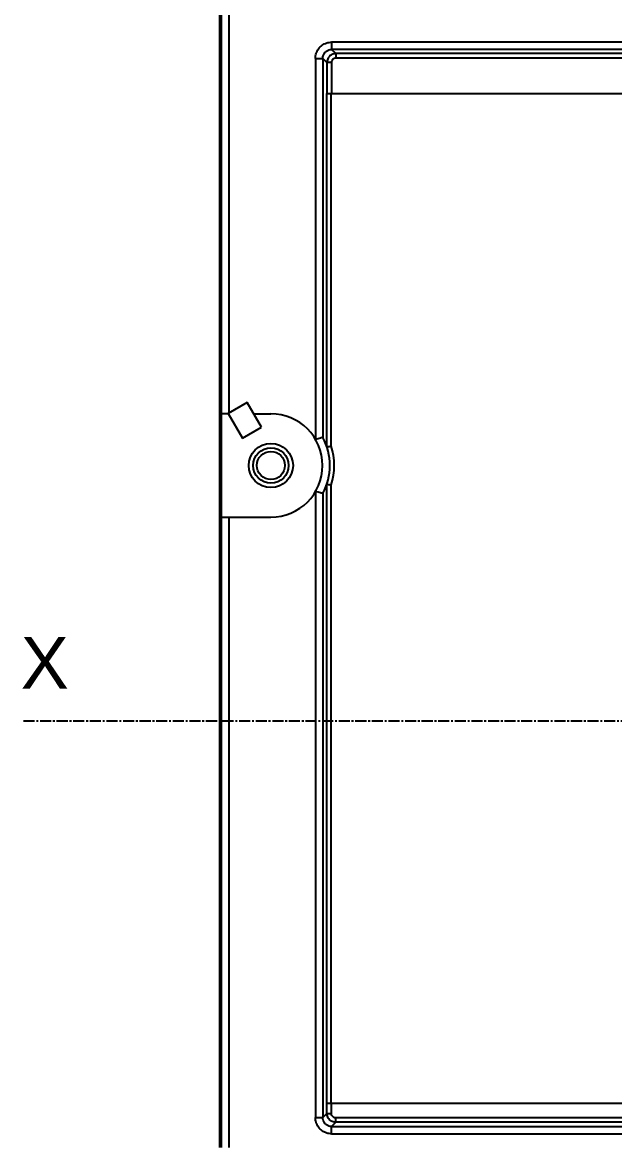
# Model space of a CAD drawing. Extents: x 0 to 148, y 0 to 208.
# Drawn here: x 0.1 to 40.3, y 74.4 to 150.2 of the extents above; entities that cross this region are included whole.
import ezdxf

# ---------------------------------------------------------------- set-up
doc = ezdxf.new("R2010")
doc.units = 0
doc.linetypes.add('AXES2', pattern=[1.125, 0.75, -0.125, 0.125, -0.125])
doc.layers.add('AXE', color=80, linetype='AXES2')

# ---------------------------------------------------------------- blocks, each defined once
blk = doc.blocks.new('dgjhfdjhfjkkhg')
for p, q in [((8591.133, -2534.354), (8591.133, -2447.454)), ((8591.236, -2534.354), (8591.236, -2448.155)), ((8591.736, -2453.554), (8591.736, -2484.603)), ((8688.263, -2459.475), (8598.705, -2459.475)), ((8597.607, -2460.574), (8598.107, -2460.574)), ((8597.607, -2460.577), (8597.607, -2486.387)), ((8598.107, -2460.574), (8598.107, -2486.256)), ((8598.388, -2460.855), (8598.107, -2460.574)), ((8598.987, -2460.255), (8598.706, -2459.974)), ((8688.265, -2459.974), (8598.706, -2459.974)), ((8687.984, -2460.555), (8598.984, -2460.555)), ((8687.984, -2460.255), (8598.987, -2460.255)), ((8598.388, -2460.855), (8598.389, -2462.954)), ((8598.687, -2460.855), (8598.388, -2460.855)), ((8598.687, -2460.855), (8598.687, -2462.954)), ((8598.379, -2486.884), (8598.379, -2462.954)), ((8598.379, -2462.954), (8598.389, -2462.954)), ((8598.404, -2462.954), (8688.265, -2462.954)), ((8598.679, -2486.835), (8598.679, -2462.954)), ((8592.985, -2483.881), (8591.686, -2484.631)), ((8593.95, -2485.553), (8592.985, -2483.881)), ((8591.699, -2484.654), (8591.236, -2484.654)), ((8591.686, -2484.631), (8592.651, -2486.303)), ((8593.431, -2484.654), (8594.586, -2484.654)), ((8592.651, -2486.303), (8593.95, -2485.553)), ((8598.107, -2486.257), (8598.108, -2486.257)), ((8597.607, -2489.92), (8597.607, -2532.331)), ((8598.107, -2490.05), (8598.108, -2490.05)), ((8598.107, -2490.051), (8598.107, -2532.333)), ((8598.379, -2531.354), (8598.379, -2489.423)), ((8598.679, -2531.354), (8598.679, -2489.472)), ((8591.236, -2491.654), (8594.586, -2491.654)), ((8591.736, -2491.654), (8591.736, -2534.354)), ((8598.379, -2531.354), (8598.389, -2531.354)), ((8598.388, -2532.052), (8598.389, -2531.354)), ((8598.404, -2531.354), (8629.686, -2531.354)), ((8598.687, -2532.052), (8598.687, -2531.354)), ((8597.607, -2532.333), (8598.107, -2532.333)), ((8598.107, -2532.333), (8598.388, -2532.052)), ((8598.388, -2532.052), (8598.687, -2532.052)), ((8598.987, -2532.652), (8598.987, -2532.352)), ((8635.942, -2532.352), (8598.987, -2532.352)), ((8598.706, -2532.933), (8598.987, -2532.652)), ((8598.706, -2532.933), (8688.265, -2532.933)), ((8636.067, -2532.652), (8598.987, -2532.652)), ((8598.706, -2533.432), (8688.265, -2533.432))]:
    blk.add_line(p, q)
for points in [[(8598.107, -2486.256), (8598.107, -2486.256), (8598.107, -2486.257), (8598.107, -2486.257)], [(8598.107, -2490.051), (8598.107, -2490.051), (8598.107, -2490.051), (8598.107, -2490.05)]]:
    blk.add_lwpolyline(points)
for radius in [1.5, 1.2, 0.95]:
    blk.add_circle((8594.586, -2488.154), radius)
for radius, start, end in [(3.5, 270, 90), (4, 331.69761, 28.30239), (4.3, 342.13881, 17.86127)]:
    blk.add_arc((8594.586, -2488.154), radius, start, end)
for points, knots in [([(8597.607, -2460.577), (8597.607, -2460.463), (8597.642, -2460.232), (8597.8, -2459.919), (8598.049, -2459.67), (8598.362, -2459.511), (8598.592, -2459.475), (8598.705, -2459.475)], [0, 0, 0, 0, 0.340742, 0.686875, 1.034783, 1.380989, 1.721208, 1.721208, 1.721208, 1.721208]), ([(8598.703, -2459.475), (8598.703, -2459.537), (8598.704, -2459.652), (8598.704, -2459.804), (8598.706, -2459.908), (8598.705, -2459.96), (8598.706, -2459.974)], [0, 0, 0, 0, 0.1862956, 0.3457623, 0.4554383, 0.4995353, 0.4995353, 0.4995353, 0.4995353]), ([(8598.107, -2460.574), (8598.107, -2460.512), (8598.126, -2460.387), (8598.212, -2460.216), (8598.348, -2460.08), (8598.519, -2459.994), (8598.644, -2459.974), (8598.706, -2459.974)], [0, 0, 0, 0, 0.1850432, 0.3743131, 0.564405, 0.7535797, 0.9383184, 0.9383184, 0.9383184, 0.9383184]), ([(8598.987, -2460.255), (8598.944, -2460.255), (8598.855, -2460.265), (8598.725, -2460.31), (8598.606, -2460.385), (8598.507, -2460.486), (8598.437, -2460.605), (8598.396, -2460.73), (8598.388, -2460.814), (8598.388, -2460.855)], [0, 0, 0, 0, 0.1294934, 0.266502, 0.4073563, 0.5485836, 0.6867646, 0.818265, 0.9393523, 0.9393523, 0.9393523, 0.9393523]), ([(8598.984, -2460.555), (8598.962, -2460.555), (8598.918, -2460.561), (8598.854, -2460.583), (8598.795, -2460.621), (8598.746, -2460.672), (8598.711, -2460.731), (8598.692, -2460.793), (8598.687, -2460.835), (8598.687, -2460.855)], [0, 0, 0, 0, 0.0642759, 0.1323939, 0.2022744, 0.2723046, 0.3408869, 0.4062541, 0.466592, 0.466592, 0.466592, 0.466592]), ([(8598.987, -2460.255), (8598.987, -2460.264), (8598.987, -2460.295), (8598.987, -2460.357), (8598.988, -2460.449), (8598.985, -2460.518), (8598.984, -2460.555)], [0, 0, 0, 0, 0.0264935, 0.0921096, 0.1876618, 0.2997525, 0.2997525, 0.2997525, 0.2997525]), ([(8598.107, -2486.256), (8598.091, -2486.26), (8598.039, -2486.273), (8597.933, -2486.3), (8597.782, -2486.34), (8597.668, -2486.37), (8597.607, -2486.387)], [0, 0, 0, 0, 0.0469811, 0.1622253, 0.3268584, 0.5162976, 0.5162976, 0.5162976, 0.5162976]), ([(8598.379, -2486.884), (8598.383, -2486.898), (8598.455, -2486.852), (8598.537, -2486.867), (8598.629, -2486.843), (8598.679, -2486.835)], [0, 0, 0, 0, 0.0438088, 0.1535053, 0.3036816, 0.3036816, 0.3036816, 0.3036816]), ([(8598.107, -2490.051), (8598.091, -2490.047), (8598.039, -2490.034), (8597.933, -2490.007), (8597.782, -2489.967), (8597.668, -2489.937), (8597.607, -2489.92)], [0, 0, 0, 0, 0.0469811, 0.1622253, 0.3268584, 0.5162976, 0.5162976, 0.5162976, 0.5162976]), ([(8598.379, -2489.423), (8598.383, -2489.41), (8598.456, -2489.456), (8598.538, -2489.44), (8598.63, -2489.465), (8598.679, -2489.472)], [0, 0, 0, 0, 0.0427014, 0.1553675, 0.3036818, 0.3036818, 0.3036818, 0.3036818]), ([(8598.706, -2533.432), (8598.593, -2533.432), (8598.362, -2533.396), (8598.05, -2533.238), (8597.8, -2532.988), (8597.642, -2532.675), (8597.607, -2532.444), (8597.607, -2532.331)], [0, 0, 0, 0, 0.340331, 0.686692, 1.034762, 1.381062, 1.721964, 1.721964, 1.721964, 1.721964]), ([(8598.706, -2532.933), (8598.644, -2532.933), (8598.519, -2532.914), (8598.348, -2532.828), (8598.212, -2532.691), (8598.126, -2532.521), (8598.107, -2532.395), (8598.107, -2532.333)], [0, 0, 0, 0, 0.1847388, 0.3739134, 0.5640053, 0.7532752, 0.9383184, 0.9383184, 0.9383184, 0.9383184]), ([(8598.987, -2532.652), (8598.946, -2532.652), (8598.86, -2532.643), (8598.734, -2532.601), (8598.614, -2532.529), (8598.513, -2532.428), (8598.44, -2532.309), (8598.397, -2532.181), (8598.388, -2532.094), (8598.388, -2532.052)], [0, 0, 0, 0, 0.1231019, 0.2566076, 0.3963678, 0.5384165, 0.6789395, 0.8140074, 0.9393518, 0.9393518, 0.9393518, 0.9393518]), ([(8598.987, -2532.352), (8598.966, -2532.352), (8598.924, -2532.348), (8598.86, -2532.327), (8598.801, -2532.291), (8598.75, -2532.241), (8598.713, -2532.181), (8598.692, -2532.117), (8598.687, -2532.073), (8598.687, -2532.052)], [0, 0, 0, 0, 0.0616521, 0.1284203, 0.1982307, 0.2691689, 0.3394093, 0.4070254, 0.4698322, 0.4698322, 0.4698322, 0.4698322]), ([(8598.704, -2533.432), (8598.704, -2533.37), (8598.705, -2533.255), (8598.705, -2533.103), (8598.706, -2532.999), (8598.705, -2532.947), (8598.706, -2532.933)], [0, 0, 0, 0, 0.186295, 0.3457612, 0.455436, 0.49953, 0.49953, 0.49953, 0.49953])]:
    blk.add_open_spline(points, degree=3, knots=knots)
at = {"layer": 'AXE'}
blk.add_line((8577.808, -2505.464), (8725.583, -2505.464), dxfattribs=at)
at = {"layer": 'AXE', "insert": (8577.621, -2499.771), "char_height": 3.5, "width": 3.0661, "attachment_point": 1}
blk.add_mtext('{\\fArial|b0|i0|c0|p34;X}', dxfattribs=at)

msp = doc.modelspace()

# ---------------------------------------------------------------- block references
msp.add_blockref('dgjhfdjhfjkkhg', (-8577.621, 2608.309))

doc.saveas('drawing.dxf')
